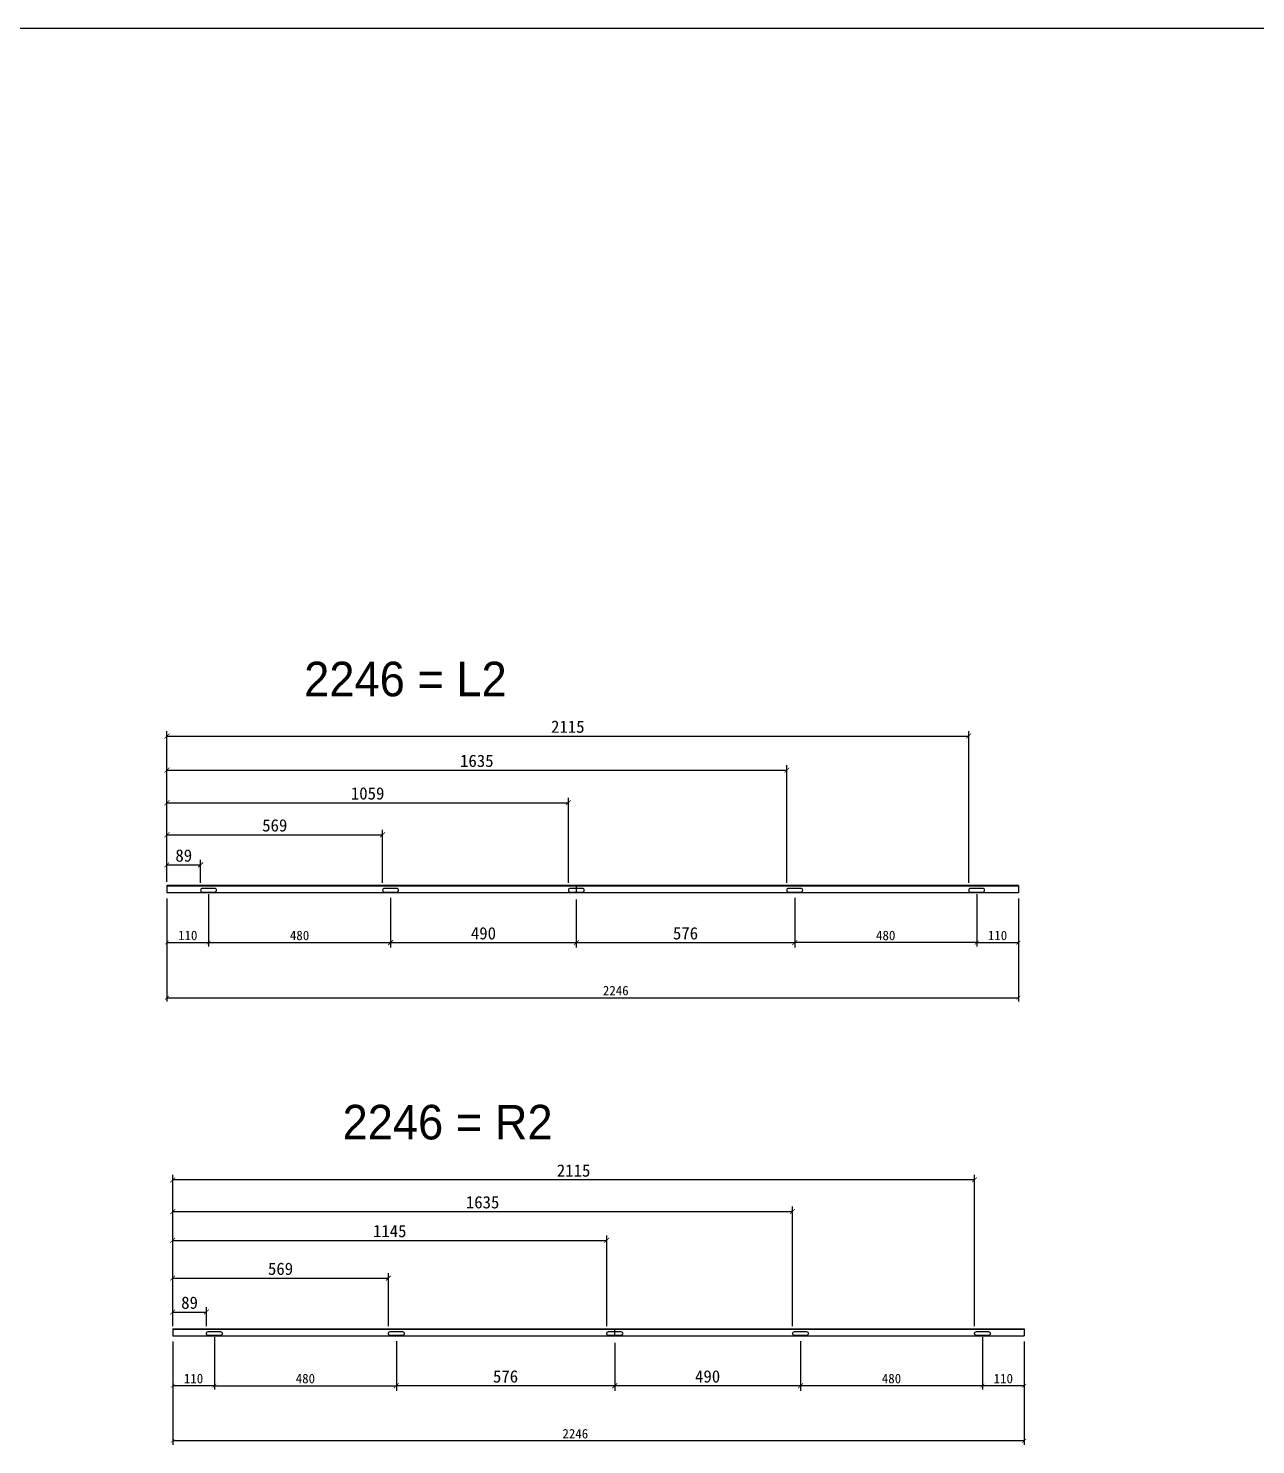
# Model space of a CAD drawing. Header units: millimetres. Extents: x -44117 to 256353, y -2095463 to 65325.
# Drawn here: x 135878 to 139115, y -1105310 to -1101572 of the extents above; entities that cross this region are included whole.
import ezdxf

# ---------------------------------------------------------------- set-up
doc = ezdxf.new("R2010")
doc.units = ezdxf.units.MM
doc.header["$LTSCALE"] = 10
doc.dimstyles.new('ISO-25', dxfattribs={"dimtxt": 2.5, "dimasz": 2.5, "dimexe": 1, "dimexo": 1, "dimtad": 1, "dimtxsty": 'Standard', "dimblk": 'ARCHTICK', "dimcen": 2.5, "dimadec": 0, "dimazin": 0, "dimtfac": 1, "dimtmove": 0, "dimatfit": 3, "dimfxl": 0, "dimarcsym": 0})

# ---------------------------------------------------------------- blocks, each defined once
blk = doc.blocks.new('_ArchTick')
at = {"color": 0, "linetype": 'ByBlock', "const_width": 0.15}
blk.add_lwpolyline([(-0.5, -0.5), (0.5, 0.5)], dxfattribs=at)
blk = doc.blocks.new('*D7768')
at = {"color": 0, "lineweight": -2}
for p, q in [((136243.5, -1103868.5), (136243.5, -1104140.6)), ((138489.5, -1103868.5), (138489.5, -1104140.6)), ((136243.5, -1104130.6), (138489.5, -1104130.6))]:
    blk.add_line(p, q, dxfattribs=at)
at = {"layer": 'Defpoints', "color": 0}
for p in [(136243.5, -1103853.5), (138489.5, -1103853.5), (138489.5, -1104130.6)]:
    blk.add_point(p, dxfattribs=at)
at = {"color": 0, "lineweight": -2, "xscale": 10, "yscale": 10, "zscale": 10, "rotation": 180}
blk.add_blockref('_ArchTick', (136243.5, -1104130.6), dxfattribs=at)
at = {"color": 0, "lineweight": -2, "xscale": 10, "yscale": 10, "zscale": 10}
blk.add_blockref('_ArchTick', (138489.5, -1104130.6), dxfattribs=at)
at = {"color": 0, "insert": (137427.5, -1104111.9), "char_height": 25, "attachment_point": 5}
blk.add_mtext('2246', dxfattribs=at)
blk = doc.blocks.new('*D7769')
at = {"color": 0, "lineweight": -2}
for p, q in [((136243.5, -1103868.5), (136243.5, -1103995.1)), ((136353.5, -1103857.1), (136353.5, -1103995.1)), ((136243.5, -1103985.1), (136353.5, -1103985.1))]:
    blk.add_line(p, q, dxfattribs=at)
at = {"layer": 'Defpoints', "color": 0}
for p in [(136243.5, -1103853.5), (136353.5, -1103842.1), (136353.5, -1103985.1)]:
    blk.add_point(p, dxfattribs=at)
at = {"color": 0, "lineweight": -2, "xscale": 10, "yscale": 10, "zscale": 10, "rotation": 180}
blk.add_blockref('_ArchTick', (136243.5, -1103985.1), dxfattribs=at)
at = {"color": 0, "lineweight": -2, "xscale": 10, "yscale": 10, "zscale": 10}
blk.add_blockref('_ArchTick', (136353.5, -1103985.1), dxfattribs=at)
at = {"color": 0, "insert": (136298.5, -1103966.3), "char_height": 25, "attachment_point": 5}
blk.add_mtext('110', dxfattribs=at)
blk = doc.blocks.new('*D7770')
at = {"color": 0, "lineweight": -2}
for p, q in [((138379.5, -1103857.1), (138379.5, -1103995.1)), ((138489.5, -1103868.5), (138489.5, -1103995.1)), ((138379.5, -1103985.1), (138489.5, -1103985.1))]:
    blk.add_line(p, q, dxfattribs=at)
at = {"layer": 'Defpoints', "color": 0}
for p in [(138379.5, -1103842.1), (138489.5, -1103853.5), (138489.5, -1103985.1)]:
    blk.add_point(p, dxfattribs=at)
at = {"color": 0, "lineweight": -2, "xscale": 10, "yscale": 10, "zscale": 10, "rotation": 180}
blk.add_blockref('_ArchTick', (138379.5, -1103985.1), dxfattribs=at)
at = {"color": 0, "lineweight": -2, "xscale": 10, "yscale": 10, "zscale": 10}
blk.add_blockref('_ArchTick', (138489.5, -1103985.1), dxfattribs=at)
at = {"color": 0, "insert": (138434.5, -1103966.3), "char_height": 25, "attachment_point": 5}
blk.add_mtext('110', dxfattribs=at)
blk = doc.blocks.new('*D7771')
at = {"color": 0, "lineweight": -2}
for p, q in [((136353.5, -1103867.1), (136353.5, -1103995.1)), ((136833.5, -1103867.1), (136833.5, -1103995.1)), ((136353.5, -1103985.1), (136833.5, -1103985.1))]:
    blk.add_line(p, q, dxfattribs=at)
at = {"layer": 'Defpoints', "color": 0}
for p in [(136353.5, -1103852.1), (136833.5, -1103852.1), (136833.5, -1103985.1)]:
    blk.add_point(p, dxfattribs=at)
at = {"color": 0, "lineweight": -2, "xscale": 10, "yscale": 10, "zscale": 10, "rotation": 180}
blk.add_blockref('_ArchTick', (136353.5, -1103985.1), dxfattribs=at)
at = {"color": 0, "lineweight": -2, "xscale": 10, "yscale": 10, "zscale": 10}
blk.add_blockref('_ArchTick', (136833.5, -1103985.1), dxfattribs=at)
at = {"color": 0, "insert": (136593.5, -1103966.3), "char_height": 25, "attachment_point": 5}
blk.add_mtext('480', dxfattribs=at)
blk = doc.blocks.new('*D7772')
at = {"color": 0, "lineweight": -2}
for p, q in [((137899.5, -1103867.1), (137899.5, -1103995.1)), ((138379.5, -1103867.1), (138379.5, -1103995.1)), ((138379.5, -1103985.1), (137899.5, -1103985.1))]:
    blk.add_line(p, q, dxfattribs=at)
at = {"layer": 'Defpoints', "color": 0}
for p in [(137899.5, -1103852.1), (138379.5, -1103852.1), (137899.5, -1103985.1)]:
    blk.add_point(p, dxfattribs=at)
at = {"color": 0, "lineweight": -2, "xscale": 10, "yscale": 10, "zscale": 10, "rotation": 180}
blk.add_blockref('_ArchTick', (137899.5, -1103985.1), dxfattribs=at)
at = {"color": 0, "lineweight": -2, "xscale": 10, "yscale": 10, "zscale": 10}
blk.add_blockref('_ArchTick', (138379.5, -1103985.1), dxfattribs=at)
at = {"color": 0, "insert": (138139.5, -1103966.3), "char_height": 25, "attachment_point": 5}
blk.add_mtext('480', dxfattribs=at)
blk = doc.blocks.new('*D7773')
at = {"color": 0, "lineweight": -2}
for p, q in [((136243.5, -1103824.5), (136243.5, -1103766.9)), ((136332.5, -1103827.6), (136332.5, -1103766.9)), ((136243.5, -1103779.9), (136332.5, -1103779.9))]:
    blk.add_line(p, q, dxfattribs=at)
at = {"layer": 'Defpoints', "color": 0}
for p in [(136332.5, -1103779.9), (136243.5, -1103844), (136332.5, -1103847.1)]:
    blk.add_point(p, dxfattribs=at)
at = {"color": 0, "lineweight": -2, "xscale": 13, "yscale": 13, "zscale": 13, "rotation": 180}
blk.add_blockref('_ArchTick', (136243.5, -1103779.9), dxfattribs=at)
at = {"color": 0, "lineweight": -2, "xscale": 13, "yscale": 13, "zscale": 13}
blk.add_blockref('_ArchTick', (136332.5, -1103779.9), dxfattribs=at)
at = {"color": 0, "insert": (136288, -1103755.5), "char_height": 32.5, "attachment_point": 5}
blk.add_mtext('89', dxfattribs=at)
blk = doc.blocks.new('*D7774')
at = {"color": 0, "lineweight": -2}
for p, q in [((136243.5, -1103824.5), (136243.5, -1103687.3)), ((136812.5, -1103827.6), (136812.5, -1103687.3)), ((136243.5, -1103700.3), (136812.5, -1103700.3))]:
    blk.add_line(p, q, dxfattribs=at)
at = {"layer": 'Defpoints', "color": 0}
for p in [(136812.5, -1103700.3), (136243.5, -1103844), (136812.5, -1103847.1)]:
    blk.add_point(p, dxfattribs=at)
at = {"color": 0, "lineweight": -2, "xscale": 13, "yscale": 13, "zscale": 13, "rotation": 180}
blk.add_blockref('_ArchTick', (136243.5, -1103700.3), dxfattribs=at)
at = {"color": 0, "lineweight": -2, "xscale": 13, "yscale": 13, "zscale": 13}
blk.add_blockref('_ArchTick', (136812.5, -1103700.3), dxfattribs=at)
at = {"color": 0, "insert": (136528, -1103675.9), "char_height": 32.5, "attachment_point": 5}
blk.add_mtext('569', dxfattribs=at)
blk = doc.blocks.new('*D7775')
at = {"color": 0, "lineweight": -2}
for p, q in [((136243.5, -1103824.5), (136243.5, -1103602.9)), ((136243.5, -1103615.9), (137302.5, -1103615.9)), ((137302.5, -1103827.6), (137302.5, -1103602.9))]:
    blk.add_line(p, q, dxfattribs=at)
at = {"layer": 'Defpoints', "color": 0}
for p in [(137302.5, -1103615.9), (136243.5, -1103844), (137302.5, -1103847.1)]:
    blk.add_point(p, dxfattribs=at)
at = {"color": 0, "lineweight": -2, "xscale": 13, "yscale": 13, "zscale": 13, "rotation": 180}
blk.add_blockref('_ArchTick', (136243.5, -1103615.9), dxfattribs=at)
at = {"color": 0, "lineweight": -2, "xscale": 13, "yscale": 13, "zscale": 13}
blk.add_blockref('_ArchTick', (137302.5, -1103615.9), dxfattribs=at)
at = {"color": 0, "insert": (136773, -1103591.6), "char_height": 32.5, "attachment_point": 5}
blk.add_mtext('1059', dxfattribs=at)
blk = doc.blocks.new('*D7776')
at = {"color": 0, "lineweight": -2}
for p, q in [((136243.5, -1103824.5), (136243.5, -1103516.9)), ((136243.5, -1103529.9), (137878.5, -1103529.9)), ((137878.5, -1103827.6), (137878.5, -1103516.9))]:
    blk.add_line(p, q, dxfattribs=at)
at = {"layer": 'Defpoints', "color": 0}
for p in [(137878.5, -1103529.9), (136243.5, -1103844), (137878.5, -1103847.1)]:
    blk.add_point(p, dxfattribs=at)
at = {"color": 0, "lineweight": -2, "xscale": 13, "yscale": 13, "zscale": 13, "rotation": 180}
blk.add_blockref('_ArchTick', (136243.5, -1103529.9), dxfattribs=at)
at = {"color": 0, "lineweight": -2, "xscale": 13, "yscale": 13, "zscale": 13}
blk.add_blockref('_ArchTick', (137878.5, -1103529.9), dxfattribs=at)
at = {"color": 0, "insert": (137061, -1103505.6), "char_height": 32.5, "attachment_point": 5}
blk.add_mtext('1635', dxfattribs=at)
blk = doc.blocks.new('*D7777')
at = {"color": 0, "lineweight": -2}
for p, q in [((136243.5, -1103824.5), (136243.5, -1103426.9)), ((138358.5, -1103827.6), (138358.5, -1103426.9)), ((136243.5, -1103439.9), (138358.5, -1103439.9))]:
    blk.add_line(p, q, dxfattribs=at)
at = {"layer": 'Defpoints', "color": 0}
for p in [(138358.5, -1103439.9), (136243.5, -1103844), (138358.5, -1103847.1)]:
    blk.add_point(p, dxfattribs=at)
at = {"color": 0, "lineweight": -2, "xscale": 13, "yscale": 13, "zscale": 13, "rotation": 180}
blk.add_blockref('_ArchTick', (136243.5, -1103439.9), dxfattribs=at)
at = {"color": 0, "lineweight": -2, "xscale": 13, "yscale": 13, "zscale": 13}
blk.add_blockref('_ArchTick', (138358.5, -1103439.9), dxfattribs=at)
at = {"color": 0, "insert": (137301, -1103415.5), "char_height": 32.5, "attachment_point": 5}
blk.add_mtext('2115', dxfattribs=at)
blk = doc.blocks.new('*D7778')
at = {"color": 0, "lineweight": -2}
for p, q in [((136833.5, -1103871.6), (136833.5, -1103998.1)), ((137323.5, -1103871.6), (137323.5, -1103998.1)), ((136833.5, -1103985.1), (137323.5, -1103985.1))]:
    blk.add_line(p, q, dxfattribs=at)
at = {"layer": 'Defpoints', "color": 0}
for p in [(136833.5, -1103852.1), (137323.5, -1103852.1), (137323.5, -1103985.1)]:
    blk.add_point(p, dxfattribs=at)
at = {"color": 0, "lineweight": -2, "xscale": 13, "yscale": 13, "zscale": 13, "rotation": 180}
blk.add_blockref('_ArchTick', (136833.5, -1103985.1), dxfattribs=at)
at = {"color": 0, "lineweight": -2, "xscale": 13, "yscale": 13, "zscale": 13}
blk.add_blockref('_ArchTick', (137323.5, -1103985.1), dxfattribs=at)
at = {"color": 0, "insert": (137078.5, -1103960.7), "char_height": 32.5, "attachment_point": 5}
blk.add_mtext('490', dxfattribs=at)
blk = doc.blocks.new('*D7779')
at = {"color": 0, "lineweight": -2}
for p, q in [((137323.5, -1103871.6), (137323.5, -1103998.1)), ((137899.5, -1103871.6), (137899.5, -1103998.1)), ((137323.5, -1103985.1), (137899.5, -1103985.1))]:
    blk.add_line(p, q, dxfattribs=at)
at = {"layer": 'Defpoints', "color": 0}
for p in [(137323.5, -1103852.1), (137899.5, -1103852.1), (137899.5, -1103985.1)]:
    blk.add_point(p, dxfattribs=at)
at = {"color": 0, "lineweight": -2, "xscale": 13, "yscale": 13, "zscale": 13, "rotation": 180}
blk.add_blockref('_ArchTick', (137323.5, -1103985.1), dxfattribs=at)
at = {"color": 0, "lineweight": -2, "xscale": 13, "yscale": 13, "zscale": 13}
blk.add_blockref('_ArchTick', (137899.5, -1103985.1), dxfattribs=at)
at = {"color": 0, "insert": (137611.5, -1103960.7), "char_height": 32.5, "attachment_point": 5}
blk.add_mtext('576', dxfattribs=at)
blk = doc.blocks.new('*D7780')
at = {"color": 0, "lineweight": -2}
for p, q in [((136258.8, -1105037.9), (136258.8, -1105310)), ((138504.8, -1105037.9), (138504.8, -1105310)), ((138504.8, -1105300), (136258.8, -1105300))]:
    blk.add_line(p, q, dxfattribs=at)
at = {"layer": 'Defpoints', "color": 0}
for p in [(136258.8, -1105022.9), (138504.8, -1105022.9), (136258.8, -1105300)]:
    blk.add_point(p, dxfattribs=at)
at = {"color": 0, "lineweight": -2, "xscale": 10, "yscale": 10, "zscale": 10, "rotation": 180}
blk.add_blockref('_ArchTick', (136258.8, -1105300), dxfattribs=at)
at = {"color": 0, "lineweight": -2, "xscale": 10, "yscale": 10, "zscale": 10}
blk.add_blockref('_ArchTick', (138504.8, -1105300), dxfattribs=at)
at = {"color": 0, "insert": (137320.8, -1105281.2), "char_height": 25, "attachment_point": 5}
blk.add_mtext('2246', dxfattribs=at)
blk = doc.blocks.new('*D7781')
at = {"color": 0, "lineweight": -2}
for p, q in [((138394.8, -1105026.5), (138394.8, -1105164.5)), ((138504.8, -1105037.9), (138504.8, -1105164.5)), ((138504.8, -1105154.5), (138394.8, -1105154.5))]:
    blk.add_line(p, q, dxfattribs=at)
at = {"layer": 'Defpoints', "color": 0}
for p in [(138394.8, -1105011.5), (138504.8, -1105022.9), (138394.8, -1105154.5)]:
    blk.add_point(p, dxfattribs=at)
at = {"color": 0, "lineweight": -2, "xscale": 10, "yscale": 10, "zscale": 10, "rotation": 180}
blk.add_blockref('_ArchTick', (138394.8, -1105154.5), dxfattribs=at)
at = {"color": 0, "lineweight": -2, "xscale": 10, "yscale": 10, "zscale": 10}
blk.add_blockref('_ArchTick', (138504.8, -1105154.5), dxfattribs=at)
at = {"color": 0, "insert": (138449.8, -1105135.7), "char_height": 25, "attachment_point": 5}
blk.add_mtext('110', dxfattribs=at)
blk = doc.blocks.new('*D7782')
at = {"color": 0, "lineweight": -2}
for p, q in [((136258.8, -1105037.9), (136258.8, -1105164.5)), ((136368.8, -1105026.5), (136368.8, -1105164.5)), ((136368.8, -1105154.5), (136258.8, -1105154.5))]:
    blk.add_line(p, q, dxfattribs=at)
at = {"layer": 'Defpoints', "color": 0}
for p in [(136258.8, -1105022.9), (136368.8, -1105011.5), (136258.8, -1105154.5)]:
    blk.add_point(p, dxfattribs=at)
at = {"color": 0, "lineweight": -2, "xscale": 10, "yscale": 10, "zscale": 10, "rotation": 180}
blk.add_blockref('_ArchTick', (136258.8, -1105154.5), dxfattribs=at)
at = {"color": 0, "lineweight": -2, "xscale": 10, "yscale": 10, "zscale": 10}
blk.add_blockref('_ArchTick', (136368.8, -1105154.5), dxfattribs=at)
at = {"color": 0, "insert": (136313.8, -1105135.7), "char_height": 25, "attachment_point": 5}
blk.add_mtext('110', dxfattribs=at)
blk = doc.blocks.new('*D7783')
at = {"color": 0, "lineweight": -2}
for p, q in [((137914.8, -1105036.5), (137914.8, -1105164.5)), ((138394.8, -1105036.5), (138394.8, -1105164.5)), ((138394.8, -1105154.5), (137914.8, -1105154.5))]:
    blk.add_line(p, q, dxfattribs=at)
at = {"layer": 'Defpoints', "color": 0}
for p in [(137914.8, -1105021.5), (138394.8, -1105021.5), (137914.8, -1105154.5)]:
    blk.add_point(p, dxfattribs=at)
at = {"color": 0, "lineweight": -2, "xscale": 10, "yscale": 10, "zscale": 10, "rotation": 180}
blk.add_blockref('_ArchTick', (137914.8, -1105154.5), dxfattribs=at)
at = {"color": 0, "lineweight": -2, "xscale": 10, "yscale": 10, "zscale": 10}
blk.add_blockref('_ArchTick', (138394.8, -1105154.5), dxfattribs=at)
at = {"color": 0, "insert": (138154.8, -1105135.7), "char_height": 25, "attachment_point": 5}
blk.add_mtext('480', dxfattribs=at)
blk = doc.blocks.new('*D7784')
at = {"color": 0, "lineweight": -2}
for p, q in [((136368.8, -1105036.5), (136368.8, -1105164.5)), ((136848.8, -1105036.5), (136848.8, -1105164.5)), ((136368.8, -1105154.5), (136848.8, -1105154.5))]:
    blk.add_line(p, q, dxfattribs=at)
at = {"layer": 'Defpoints', "color": 0}
for p in [(136368.8, -1105021.5), (136848.8, -1105021.5), (136848.8, -1105154.5)]:
    blk.add_point(p, dxfattribs=at)
at = {"color": 0, "lineweight": -2, "xscale": 10, "yscale": 10, "zscale": 10, "rotation": 180}
blk.add_blockref('_ArchTick', (136368.8, -1105154.5), dxfattribs=at)
at = {"color": 0, "lineweight": -2, "xscale": 10, "yscale": 10, "zscale": 10}
blk.add_blockref('_ArchTick', (136848.8, -1105154.5), dxfattribs=at)
at = {"color": 0, "insert": (136608.8, -1105135.7), "char_height": 25, "attachment_point": 5}
blk.add_mtext('480', dxfattribs=at)
blk = doc.blocks.new('*D7785')
at = {"color": 0, "lineweight": -2}
for p, q in [((137424.8, -1105041), (137424.8, -1105167.5)), ((137914.8, -1105041), (137914.8, -1105167.5)), ((137914.8, -1105154.5), (137424.8, -1105154.5))]:
    blk.add_line(p, q, dxfattribs=at)
at = {"layer": 'Defpoints', "color": 0}
for p in [(137424.8, -1105021.5), (137914.8, -1105021.5), (137424.8, -1105154.5)]:
    blk.add_point(p, dxfattribs=at)
at = {"color": 0, "lineweight": -2, "xscale": 13, "yscale": 13, "zscale": 13, "rotation": 180}
blk.add_blockref('_ArchTick', (137424.8, -1105154.5), dxfattribs=at)
at = {"color": 0, "lineweight": -2, "xscale": 13, "yscale": 13, "zscale": 13}
blk.add_blockref('_ArchTick', (137914.8, -1105154.5), dxfattribs=at)
at = {"color": 0, "insert": (137669.8, -1105130.1), "char_height": 32.5, "attachment_point": 5}
blk.add_mtext('490', dxfattribs=at)
blk = doc.blocks.new('*D7786')
at = {"color": 0, "lineweight": -2}
for p, q in [((136848.8, -1105041), (136848.8, -1105167.5)), ((137424.8, -1105041), (137424.8, -1105167.5)), ((137424.8, -1105154.5), (136848.8, -1105154.5))]:
    blk.add_line(p, q, dxfattribs=at)
at = {"layer": 'Defpoints', "color": 0}
for p in [(136848.8, -1105021.5), (137424.8, -1105021.5), (136848.8, -1105154.5)]:
    blk.add_point(p, dxfattribs=at)
at = {"color": 0, "lineweight": -2, "xscale": 13, "yscale": 13, "zscale": 13, "rotation": 180}
blk.add_blockref('_ArchTick', (136848.8, -1105154.5), dxfattribs=at)
at = {"color": 0, "lineweight": -2, "xscale": 13, "yscale": 13, "zscale": 13}
blk.add_blockref('_ArchTick', (137424.8, -1105154.5), dxfattribs=at)
at = {"color": 0, "insert": (137136.8, -1105130.1), "char_height": 32.5, "attachment_point": 5}
blk.add_mtext('576', dxfattribs=at)
blk = doc.blocks.new('*D7787')
at = {"color": 0, "lineweight": -2}
for p, q in [((136258.8, -1104993.9), (136258.8, -1104946.9)), ((136258.8, -1104959.9), (136347.8, -1104959.9)), ((136347.8, -1104997), (136347.8, -1104946.9))]:
    blk.add_line(p, q, dxfattribs=at)
at = {"layer": 'Defpoints', "color": 0}
for p in [(136347.8, -1104959.9), (136258.8, -1105013.4), (136347.8, -1105016.5)]:
    blk.add_point(p, dxfattribs=at)
at = {"color": 0, "lineweight": -2, "xscale": 13, "yscale": 13, "zscale": 13, "rotation": 180}
blk.add_blockref('_ArchTick', (136258.8, -1104959.9), dxfattribs=at)
at = {"color": 0, "lineweight": -2, "xscale": 13, "yscale": 13, "zscale": 13}
blk.add_blockref('_ArchTick', (136347.8, -1104959.9), dxfattribs=at)
at = {"color": 0, "insert": (136303.3, -1104935.5), "char_height": 32.5, "attachment_point": 5}
blk.add_mtext('89', dxfattribs=at)
blk = doc.blocks.new('*D7788')
at = {"color": 0, "lineweight": -2}
for p, q in [((136258.8, -1104993.9), (136258.8, -1104857.4)), ((136258.8, -1104870.4), (136827.8, -1104870.4)), ((136827.8, -1104997), (136827.8, -1104857.4))]:
    blk.add_line(p, q, dxfattribs=at)
at = {"layer": 'Defpoints', "color": 0}
for p in [(136827.8, -1104870.4), (136258.8, -1105013.4), (136827.8, -1105016.5)]:
    blk.add_point(p, dxfattribs=at)
at = {"color": 0, "lineweight": -2, "xscale": 13, "yscale": 13, "zscale": 13, "rotation": 180}
blk.add_blockref('_ArchTick', (136258.8, -1104870.4), dxfattribs=at)
at = {"color": 0, "lineweight": -2, "xscale": 13, "yscale": 13, "zscale": 13}
blk.add_blockref('_ArchTick', (136827.8, -1104870.4), dxfattribs=at)
at = {"color": 0, "insert": (136543.3, -1104846), "char_height": 32.5, "attachment_point": 5}
blk.add_mtext('569', dxfattribs=at)
blk = doc.blocks.new('*D7789')
at = {"color": 0, "lineweight": -2}
for p, q in [((136258.8, -1104993.9), (136258.8, -1104757.8)), ((136258.8, -1104770.8), (137403.8, -1104770.8)), ((137403.8, -1104997), (137403.8, -1104757.8))]:
    blk.add_line(p, q, dxfattribs=at)
at = {"layer": 'Defpoints', "color": 0}
for p in [(137403.8, -1104770.8), (136258.8, -1105013.4), (137403.8, -1105016.5)]:
    blk.add_point(p, dxfattribs=at)
at = {"color": 0, "lineweight": -2, "xscale": 13, "yscale": 13, "zscale": 13, "rotation": 180}
blk.add_blockref('_ArchTick', (136258.8, -1104770.8), dxfattribs=at)
at = {"color": 0, "lineweight": -2, "xscale": 13, "yscale": 13, "zscale": 13}
blk.add_blockref('_ArchTick', (137403.8, -1104770.8), dxfattribs=at)
at = {"color": 0, "insert": (136831.3, -1104746.4), "char_height": 32.5, "attachment_point": 5}
blk.add_mtext('1145', dxfattribs=at)
blk = doc.blocks.new('*D7790')
at = {"color": 0, "lineweight": -2}
for p, q in [((136258.8, -1104993.9), (136258.8, -1104681.9)), ((136258.8, -1104694.9), (137893.8, -1104694.9)), ((137893.8, -1104997), (137893.8, -1104681.9))]:
    blk.add_line(p, q, dxfattribs=at)
at = {"layer": 'Defpoints', "color": 0}
for p in [(137893.8, -1104694.9), (136258.8, -1105013.4), (137893.8, -1105016.5)]:
    blk.add_point(p, dxfattribs=at)
at = {"color": 0, "lineweight": -2, "xscale": 13, "yscale": 13, "zscale": 13, "rotation": 180}
blk.add_blockref('_ArchTick', (136258.8, -1104694.9), dxfattribs=at)
at = {"color": 0, "lineweight": -2, "xscale": 13, "yscale": 13, "zscale": 13}
blk.add_blockref('_ArchTick', (137893.8, -1104694.9), dxfattribs=at)
at = {"color": 0, "insert": (137076.3, -1104670.5), "char_height": 32.5, "attachment_point": 5}
blk.add_mtext('1635', dxfattribs=at)
blk = doc.blocks.new('*D7791')
at = {"color": 0, "lineweight": -2}
for p, q in [((136258.8, -1104997), (136258.8, -1104598.2)), ((138373.8, -1104611.2), (136258.8, -1104611.2)), ((138373.8, -1104997), (138373.8, -1104598.2))]:
    blk.add_line(p, q, dxfattribs=at)
at = {"layer": 'Defpoints', "color": 0}
for p in [(136258.8, -1104611.2), (136258.8, -1105016.5), (138373.8, -1105016.5)]:
    blk.add_point(p, dxfattribs=at)
at = {"color": 0, "lineweight": -2, "xscale": 13, "yscale": 13, "zscale": 13, "rotation": 180}
blk.add_blockref('_ArchTick', (136258.8, -1104611.2), dxfattribs=at)
at = {"color": 0, "lineweight": -2, "xscale": 13, "yscale": 13, "zscale": 13}
blk.add_blockref('_ArchTick', (138373.8, -1104611.2), dxfattribs=at)
at = {"color": 0, "insert": (137316.3, -1104586.8), "char_height": 32.5, "attachment_point": 5}
blk.add_mtext('2115', dxfattribs=at)

msp = doc.modelspace()

# ---------------------------------------------------------------- linework, layer by layer
at = {"color": 1}
msp.add_line((104302.82932, -1101572.34036), (196571.97618, -1101572.34036), dxfattribs=at)
at = {"linetype": 'Continuous'}
for p, q in [((138489.51472, -1103834.49349), (136243.50993, -1103834.49349)), ((138489.51472, -1103835.89349), (136243.50993, -1103835.89349)), ((138489.51472, -1103853.49349), (136243.50993, -1103853.49349)), ((136258.7694, -1105003.87338), (138504.77419, -1105003.87338)), ((136258.7694, -1105005.27338), (138504.77419, -1105005.27338)), ((136258.7694, -1105022.87338), (138504.77419, -1105022.87338))]:
    msp.add_line(p, q, dxfattribs=at)
for p, q in [((136243.50993, -1103834.49349), (136243.50993, -1103853.49349)), ((137323.51233, -1103853.49349), (137323.51233, -1103835.89349)), ((138489.51472, -1103834.49349), (138489.51472, -1103853.49349)), ((136258.7694, -1105003.87338), (136258.7694, -1105022.87338)), ((137424.7718, -1105022.87338), (137424.7718, -1105005.27338)), ((138504.77419, -1105003.87338), (138504.77419, -1105022.87338))]:
    msp.add_line(p, q)
at = {"color": 2, "linetype": 'Continuous'}
for points in [[(136332.51013, -1103847.09349), (136332.51013, -1103847.09349, 0.4142135624), (136337.51013, -1103852.09349), (136369.51013, -1103852.09349, 0.4142135624), (136374.51013, -1103847.09349), (136374.51013, -1103847.09349, 0.4142135624), (136369.51013, -1103842.09349), (136337.51013, -1103842.09349, 0.4142135624)], [(136812.51013, -1103847.09349), (136812.51013, -1103847.09349, 0.4142135624), (136817.51013, -1103852.09349), (136849.51013, -1103852.09349, 0.4142135624), (136854.51013, -1103847.09349), (136854.51013, -1103847.09349, 0.4142135624), (136849.51013, -1103842.09349), (136817.51013, -1103842.09349, 0.4142135624)], [(137302.51233, -1103847.09349), (137302.51233, -1103847.09349, 0.4142135624), (137307.51233, -1103852.09349), (137339.51233, -1103852.09349, 0.4142135624), (137344.51233, -1103847.09349), (137344.51233, -1103847.09349, 0.4142135624), (137339.51233, -1103842.09349), (137307.51233, -1103842.09349, 0.4142135624)], [(137878.51013, -1103847.09349), (137878.51013, -1103847.09349, 0.4142135624), (137883.51013, -1103852.09349), (137915.51013, -1103852.09349, 0.4142135624), (137920.51013, -1103847.09349), (137920.51013, -1103847.09349, 0.4142135624), (137915.51013, -1103842.09349), (137883.51013, -1103842.09349, 0.4142135624)], [(138358.51013, -1103847.09349), (138358.51013, -1103847.09349, 0.4142135624), (138363.51013, -1103852.09349), (138395.51013, -1103852.09349, 0.4142135624), (138400.51013, -1103847.09349), (138400.51013, -1103847.09349, 0.4142135624), (138395.51013, -1103842.09349), (138363.51013, -1103842.09349, 0.4142135624)], [(136389.77399, -1105016.47338), (136389.77399, -1105016.47338, -0.4142135624), (136384.77399, -1105021.47338), (136352.77399, -1105021.47338, -0.4142135624), (136347.77399, -1105016.47338), (136347.77399, -1105016.47338, -0.4142135624), (136352.77399, -1105011.47338), (136384.77399, -1105011.47338, -0.4142135624)], [(136869.77399, -1105016.47338), (136869.77399, -1105016.47338, -0.4142135624), (136864.77399, -1105021.47338), (136832.77399, -1105021.47338, -0.4142135624), (136827.77399, -1105016.47338), (136827.77399, -1105016.47338, -0.4142135624), (136832.77399, -1105011.47338), (136864.77399, -1105011.47338, -0.4142135624)], [(137445.7718, -1105016.47338), (137445.7718, -1105016.47338, -0.4142135624), (137440.7718, -1105021.47338), (137408.7718, -1105021.47338, -0.4142135624), (137403.7718, -1105016.47338), (137403.7718, -1105016.47338, -0.4142135624), (137408.7718, -1105011.47338), (137440.7718, -1105011.47338, -0.4142135624)], [(137935.77399, -1105016.47338), (137935.77399, -1105016.47338, -0.4142135624), (137930.77399, -1105021.47338), (137898.77399, -1105021.47338, -0.4142135624), (137893.77399, -1105016.47338), (137893.77399, -1105016.47338, -0.4142135624), (137898.77399, -1105011.47338), (137930.77399, -1105011.47338, -0.4142135624)], [(138415.77399, -1105016.47338), (138415.77399, -1105016.47338, -0.4142135624), (138410.77399, -1105021.47338), (138378.77399, -1105021.47338, -0.4142135624), (138373.77399, -1105016.47338), (138373.77399, -1105016.47338, -0.4142135624), (138378.77399, -1105011.47338), (138410.77399, -1105011.47338, -0.4142135624)]]:
    msp.add_lwpolyline(points, format="xyb", close=True, dxfattribs=at)

# ---------------------------------------------------------------- texts
at = {"char_height": 91.2356303, "attachment_point": 1}
for s, heights, insert in [('{\\fGulim|b0|i0|c129|p50;2246 = L2}', [-93.66534], (136605.63612, -1103243.84088)), ('{\\fGulim|b0|i0|c129|p50;2246 = R2}', [-93.90831], (136706.89559, -1104413.22077))]:
    msp.add_mtext_dynamic_manual_height_columns(s, width=2155.3243433, gutter_width=8.14604, heights=heights, dxfattribs=dict(at, insert=insert))

# ---------------------------------------------------------------- dimensions: what is measured, and where the dimension line sits
for base, p1, p2, override, picture, middle in [((138358.51014, -1103439.91319), (136243.50993, -1103843.99349), (138358.51014, -1103847.08585), {"dimscale": 13, "dimasz": 1, "dimexo": 1.5}, '*D7777', (137301.01003, -1103415.53819)), ((137878.51013, -1103529.93858), (136243.50993, -1103843.99349), (137878.51013, -1103847.09349), {"dimscale": 13, "dimasz": 1, "dimexo": 1.5}, '*D7776', (137061.01003, -1103505.56358)), ((137302.51233, -1103615.94958), (136243.50993, -1103843.99349), (137302.51233, -1103847.09349), {"dimscale": 13, "dimasz": 1, "dimexo": 1.5}, '*D7775', (136773.01113, -1103591.57458)), ((136812.5102, -1103700.28405), (136243.50993, -1103843.99349), (136812.5102, -1103847.06635), {"dimscale": 13, "dimasz": 1, "dimexo": 1.5}, '*D7774', (136528.01007, -1103675.90905)), ((136332.51013, -1103779.88514), (136243.50993, -1103843.99349), (136332.51013, -1103847.09349), {"dimscale": 13, "dimasz": 1, "dimexo": 1.5}, '*D7773', (136288.01003, -1103755.51014)), ((136353.51013, -1103985.08308), (136243.50993, -1103853.49349), (136353.51013, -1103842.09349), {"dimscale": 10, "dimasz": 1, "dimexo": 1.5}, '*D7769', (136298.51003, -1103966.33308)), ((136833.51013, -1103985.08308), (136353.51013, -1103852.09349), (136833.51013, -1103852.09349), {"dimscale": 10, "dimasz": 1, "dimexo": 1.5}, '*D7771', (136593.51013, -1103966.33308)), ((137323.51233, -1103985.08308), (136833.51013, -1103852.09349), (137323.51233, -1103852.09349), {"dimscale": 13, "dimasz": 1, "dimexo": 1.5}, '*D7778', (137078.51123, -1103960.70808)), ((137899.51013, -1103985.08308), (137323.51233, -1103852.09349), (137899.51013, -1103852.09349), {"dimscale": 13, "dimasz": 1, "dimexo": 1.5}, '*D7779', (137611.51123, -1103960.70808)), ((137899.51013, -1103985.08308), (138379.51013, -1103852.09349), (137899.51013, -1103852.09349), {"dimscale": 10, "dimasz": 1, "dimexo": 1.5}, '*D7772', (138139.51013, -1103966.33308)), ((138489.51472, -1103985.08308), (138379.51013, -1103842.09349), (138489.51472, -1103853.49349), {"dimscale": 10, "dimasz": 1, "dimexo": 1.5}, '*D7770', (138434.51243, -1103966.33308)), ((136258.7694, -1104611.17118), (138373.77399, -1105016.47338), (136258.7694, -1105016.47338), {"dimscale": 13, "dimasz": 1, "dimexo": 1.5}, '*D7791', (137316.2717, -1104586.79618)), ((137893.774, -1104694.87278), (136258.7694, -1105013.37338), (137893.774, -1105016.46393), {"dimscale": 13, "dimasz": 1, "dimexo": 1.5}, '*D7790', (137076.2717, -1104670.49778)), ((137403.77182, -1104770.78225), (136258.7694, -1105013.37338), (137403.77182, -1105016.45991), {"dimscale": 13, "dimasz": 1, "dimexo": 1.5}, '*D7789', (136831.27061, -1104746.40725)), ((136827.77399, -1104870.36908), (136258.7694, -1105013.37338), (136827.77399, -1105016.47338), {"dimscale": 13, "dimasz": 1, "dimexo": 1.5}, '*D7788', (136543.2717, -1104845.99408)), ((136347.77399, -1104959.91874), (136258.7694, -1105013.37338), (136347.77399, -1105016.47338), {"dimscale": 13, "dimasz": 1, "dimexo": 1.5}, '*D7787', (136303.2717, -1104935.54374))]:
    dim = msp.add_linear_dim(base=base, p1=p1, p2=p2, dimstyle='ISO-25', override=override)
    dim.commit()
    dim.dimension.update_dxf_attribs({"geometry": picture, "text_midpoint": middle})
dim = msp.add_linear_dim(base=(138489.51472, -1104130.61651), p1=(136243.50993, -1103853.49349), p2=(138489.51472, -1103853.49349), dimstyle='ISO-25', override={"dimscale": 10, "dimasz": 1, "dimexo": 1.5})
dim.commit()
dim.dimension.update_dxf_attribs({"geometry": '*D7768', "text_midpoint": (137427.51233, -1104130.61651), "dimtype": 160})
for base, p1, p2, override, picture, middle in [((136258.7694, -1105154.46297), (136368.77399, -1105011.47338), (136258.7694, -1105022.87338), {"dimscale": 10, "dimasz": 1, "dimexo": 1.5}, '*D7782', (136313.7717, -1105135.71297)), ((136848.77399, -1105154.46297), (136368.77399, -1105021.47338), (136848.77399, -1105021.47338), {"dimscale": 10, "dimasz": 1, "dimexo": 1.5}, '*D7784', (136608.77399, -1105135.71297)), ((136848.77399, -1105154.46297), (137424.7718, -1105021.47338), (136848.77399, -1105021.47338), {"dimscale": 13, "dimasz": 1, "dimexo": 1.5}, '*D7786', (137136.7729, -1105130.08797)), ((137424.7718, -1105154.46297), (137914.77399, -1105021.47338), (137424.7718, -1105021.47338), {"dimscale": 13, "dimasz": 1, "dimexo": 1.5}, '*D7785', (137669.7729, -1105130.08797)), ((137914.77399, -1105154.46297), (138394.77399, -1105021.47338), (137914.77399, -1105021.47338), {"dimscale": 10, "dimasz": 1, "dimexo": 1.5}, '*D7783', (138154.77399, -1105135.71297)), ((138394.77399, -1105154.46297), (138504.77419, -1105022.87338), (138394.77399, -1105011.47338), {"dimscale": 10, "dimasz": 1, "dimexo": 1.5}, '*D7781', (138449.77409, -1105135.71297))]:
    dim = msp.add_linear_dim(base=base, p1=p1, p2=p2, angle=180, dimstyle='ISO-25', override=override)
    dim.commit()
    dim.dimension.update_dxf_attribs({"geometry": picture, "text_midpoint": middle})
dim = msp.add_linear_dim(base=(136258.7694, -1105299.9964), p1=(138504.77419, -1105022.87338), p2=(136258.7694, -1105022.87338), angle=180, dimstyle='ISO-25', override={"dimscale": 10, "dimasz": 1, "dimexo": 1.5})
dim.commit()
dim.dimension.update_dxf_attribs({"geometry": '*D7780', "text_midpoint": (137320.7718, -1105299.9964), "dimtype": 160})

doc.saveas('drawing.dxf')
